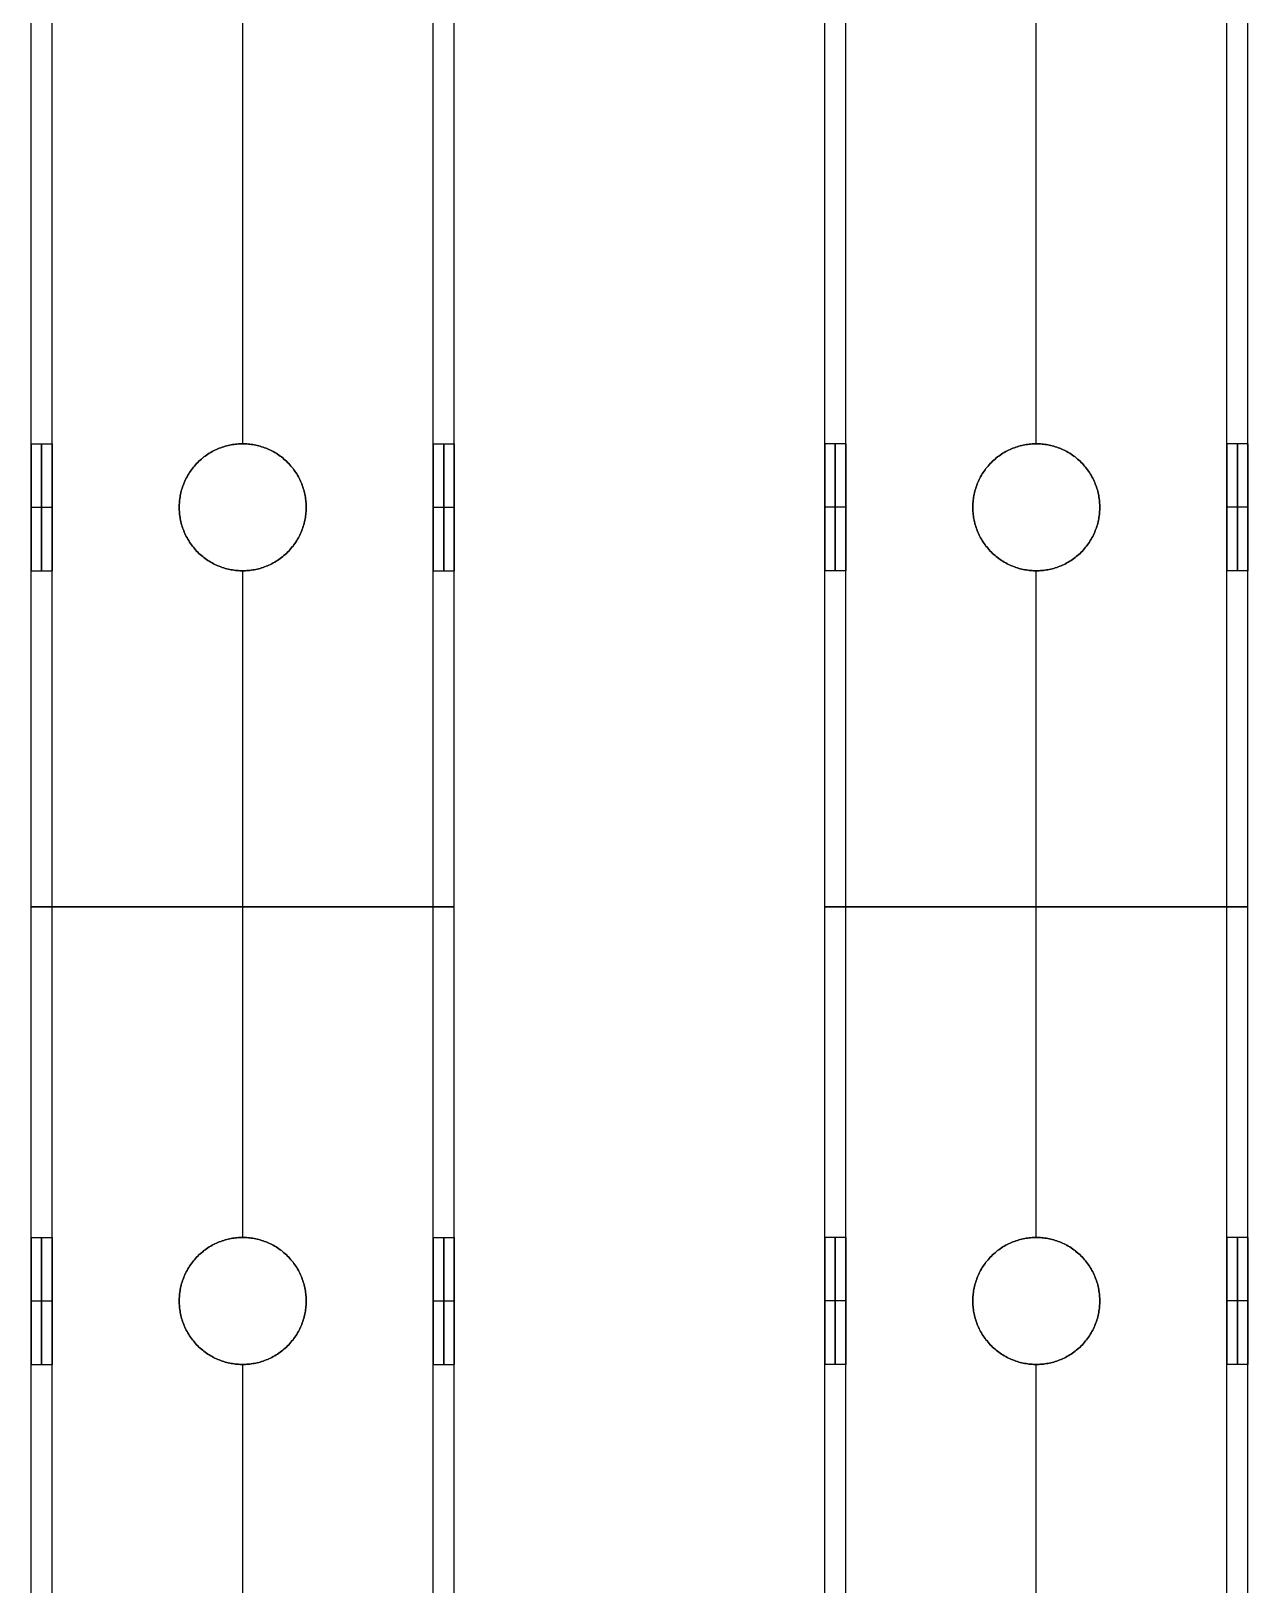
# Model space of a CAD drawing. Header units: millimetres. Extents: x -5956 to -4640, y -5088 to -3772.
# Drawn here: x -5355.6 to -5240.6, y -4794.2 to -4647.4 of the extents above; entities that cross this region are included whole.
import ezdxf

# ---------------------------------------------------------------- set-up
doc = ezdxf.new("R2010")
doc.units = ezdxf.units.MM
doc.header["$MEASUREMENT"] = 0
doc.layers.add('staal', color=5, linetype='Continuous', true_color=0x0000ff)

msp = doc.modelspace()

# ---------------------------------------------------------------- linework, layer by layer
at = {"layer": 'staal'}
for p, q in [((-5355.61, -4686.39, 1641.01), (-5353.61, -4686.39, 1641.01)), ((-5335.61, -4686.39, 1623.01), (-5335.61, -4686.39, 1621.01)), ((-5335.61, -4686.39, 1661.01), (-5335.61, -4686.39, 1659.01)), ((-5317.61, -4686.39, 1641.01), (-5315.61, -4686.39, 1641.01)), ((-5278.61, -4686.39, -404.81), (-5280.61, -4686.39, -404.81)), ((-5260.61, -4686.39, -422.81), (-5260.61, -4686.39, -424.81)), ((-5260.61, -4686.39, -384.81), (-5260.61, -4686.39, -386.81)), ((-5240.61, -4686.39, -404.81), (-5242.61, -4686.39, -404.81)), ((-5355.61, -4692.39, 1647.01), (-5353.61, -4692.39, 1647.01)), ((-5355.61, -4692.39, 1635.01), (-5353.61, -4692.39, 1635.01)), ((-5341.61, -4692.39, 1623.01), (-5341.61, -4692.39, 1621.01)), ((-5341.61, -4692.39, 1661.01), (-5341.61, -4692.39, 1659.01)), ((-5329.61, -4692.39, 1623.01), (-5329.61, -4692.39, 1621.01)), ((-5329.61, -4692.39, 1661.01), (-5329.61, -4692.39, 1659.01)), ((-5317.61, -4692.39, 1647.01), (-5315.61, -4692.39, 1647.01)), ((-5317.61, -4692.39, 1635.01), (-5315.61, -4692.39, 1635.01)), ((-5278.61, -4692.39, -398.81), (-5280.61, -4692.39, -398.81)), ((-5278.61, -4692.39, -410.81), (-5280.61, -4692.39, -410.81)), ((-5266.61, -4692.39, -422.81), (-5266.61, -4692.39, -424.81)), ((-5266.61, -4692.39, -384.81), (-5266.61, -4692.39, -386.81)), ((-5254.61, -4692.39, -422.81), (-5254.61, -4692.39, -424.81)), ((-5254.61, -4692.39, -384.81), (-5254.61, -4692.39, -386.81)), ((-5240.61, -4692.39, -398.81), (-5242.61, -4692.39, -398.81)), ((-5240.61, -4692.39, -410.81), (-5242.61, -4692.39, -410.81)), ((-5355.61, -4698.39, 1641.01), (-5353.61, -4698.39, 1641.01)), ((-5335.61, -4698.39, 1623.01), (-5335.61, -4698.39, 1621.01)), ((-5335.61, -4698.39, 1661.01), (-5335.61, -4698.39, 1659.01)), ((-5317.61, -4698.39, 1641.01), (-5315.61, -4698.39, 1641.01)), ((-5278.61, -4698.39, -404.81), (-5280.61, -4698.39, -404.81)), ((-5260.61, -4698.39, -422.81), (-5260.61, -4698.39, -424.81)), ((-5260.61, -4698.39, -384.81), (-5260.61, -4698.39, -386.81)), ((-5240.61, -4698.39, -404.81), (-5242.61, -4698.39, -404.81)), ((-5355.61, -4761.39, 1641.01), (-5353.61, -4761.39, 1641.01)), ((-5335.61, -4761.39, 1623.01), (-5335.61, -4761.39, 1621.01)), ((-5335.61, -4761.39, 1661.01), (-5335.61, -4761.39, 1659.01)), ((-5317.61, -4761.39, 1641.01), (-5315.61, -4761.39, 1641.01)), ((-5278.61, -4761.39, -404.81), (-5280.61, -4761.39, -404.81)), ((-5260.61, -4761.39, -422.81), (-5260.61, -4761.39, -424.81)), ((-5260.61, -4761.39, -384.81), (-5260.61, -4761.39, -386.81)), ((-5240.61, -4761.39, -404.81), (-5242.61, -4761.39, -404.81)), ((-5355.61, -4767.39, 1647.01), (-5353.61, -4767.39, 1647.01)), ((-5355.61, -4767.39, 1635.01), (-5353.61, -4767.39, 1635.01)), ((-5341.61, -4767.39, 1623.01), (-5341.61, -4767.39, 1621.01)), ((-5341.61, -4767.39, 1661.01), (-5341.61, -4767.39, 1659.01)), ((-5329.61, -4767.39, 1623.01), (-5329.61, -4767.39, 1621.01)), ((-5329.61, -4767.39, 1661.01), (-5329.61, -4767.39, 1659.01)), ((-5317.61, -4767.39, 1647.01), (-5315.61, -4767.39, 1647.01)), ((-5317.61, -4767.39, 1635.01), (-5315.61, -4767.39, 1635.01)), ((-5278.61, -4767.39, -398.81), (-5280.61, -4767.39, -398.81)), ((-5278.61, -4767.39, -410.81), (-5280.61, -4767.39, -410.81)), ((-5266.61, -4767.39, -422.81), (-5266.61, -4767.39, -424.81)), ((-5266.61, -4767.39, -384.81), (-5266.61, -4767.39, -386.81)), ((-5254.61, -4767.39, -422.81), (-5254.61, -4767.39, -424.81)), ((-5254.61, -4767.39, -384.81), (-5254.61, -4767.39, -386.81)), ((-5240.61, -4767.39, -398.81), (-5242.61, -4767.39, -398.81)), ((-5240.61, -4767.39, -410.81), (-5242.61, -4767.39, -410.81)), ((-5355.61, -4773.39, 1641.01), (-5353.61, -4773.39, 1641.01)), ((-5335.61, -4773.39, 1623.01), (-5335.61, -4773.39, 1621.01)), ((-5335.61, -4773.39, 1661.01), (-5335.61, -4773.39, 1659.01)), ((-5317.61, -4773.39, 1641.01), (-5315.61, -4773.39, 1641.01)), ((-5278.61, -4773.39, -404.81), (-5280.61, -4773.39, -404.81)), ((-5260.61, -4773.39, -422.81), (-5260.61, -4773.39, -424.81)), ((-5260.61, -4773.39, -384.81), (-5260.61, -4773.39, -386.81)), ((-5240.61, -4773.39, -404.81), (-5242.61, -4773.39, -404.81))]:
    msp.add_line(p, q, dxfattribs=at)
for points in [[(-5355.61, -5047.89, 1621.01), (-5355.61, -4730.14, 1621.01), (-5355.61, -4412.39, 1621.01)], [(-5355.61, -5047.89, 1661.01), (-5355.61, -4730.14, 1661.01), (-5355.61, -4412.39, 1661.01)], [(-5353.61, -5047.89, 1623.01), (-5353.61, -4730.14, 1623.01), (-5353.61, -4412.39, 1623.01)], [(-5353.61, -5047.89, 1659.01), (-5353.61, -4730.14, 1659.01), (-5353.61, -4412.39, 1659.01)], [(-5317.61, -5047.89, 1623.01), (-5317.61, -4730.14, 1623.01), (-5317.61, -4412.39, 1623.01)], [(-5317.61, -5047.89, 1659.01), (-5317.61, -4730.14, 1659.01), (-5317.61, -4412.39, 1659.01)], [(-5315.61, -5047.89, 1621.01), (-5315.61, -4730.14, 1621.01), (-5315.61, -4412.39, 1621.01)], [(-5315.61, -5047.89, 1661.01), (-5315.61, -4730.14, 1661.01), (-5315.61, -4412.39, 1661.01)], [(-5280.61, -5047.89, -424.81), (-5280.61, -4730.14, -424.81), (-5280.61, -4412.39, -424.81)], [(-5280.61, -5047.89, -384.81), (-5280.61, -4730.14, -384.81), (-5280.61, -4412.39, -384.81)], [(-5278.61, -5047.89, -422.81), (-5278.61, -4730.14, -422.81), (-5278.61, -4412.39, -422.81)], [(-5278.61, -5047.89, -386.81), (-5278.61, -4730.14, -386.81), (-5278.61, -4412.39, -386.81)], [(-5242.61, -5047.89, -422.81), (-5242.61, -4730.14, -422.81), (-5242.61, -4412.39, -422.81)], [(-5242.61, -5047.89, -386.81), (-5242.61, -4730.14, -386.81), (-5242.61, -4412.39, -386.81)], [(-5240.61, -5047.89, -424.81), (-5240.61, -4730.14, -424.81), (-5240.61, -4412.39, -424.81)], [(-5240.61, -5047.89, -384.81), (-5240.61, -4730.14, -384.81), (-5240.61, -4412.39, -384.81)], [(-5355.61, -4686.39, 1641.01), (-5355.61, -4654.89, 1641.01), (-5355.61, -4623.39, 1641.01)], [(-5353.61, -4686.39, 1641.01), (-5353.61, -4654.89, 1641.01), (-5353.61, -4623.39, 1641.01)], [(-5335.61, -4686.39, 1621.01), (-5335.61, -4654.89, 1621.01), (-5335.61, -4623.39, 1621.01)], [(-5335.61, -4686.39, 1661.01), (-5335.61, -4654.89, 1661.01), (-5335.61, -4623.39, 1661.01)], [(-5335.61, -4686.39, 1623.01), (-5335.61, -4654.89, 1623.01), (-5335.61, -4623.39, 1623.01)], [(-5335.61, -4686.39, 1659.01), (-5335.61, -4654.89, 1659.01), (-5335.61, -4623.39, 1659.01)], [(-5317.61, -4686.39, 1641.01), (-5317.61, -4654.89, 1641.01), (-5317.61, -4623.39, 1641.01)], [(-5315.61, -4686.39, 1641.01), (-5315.61, -4654.89, 1641.01), (-5315.61, -4623.39, 1641.01)], [(-5280.61, -4686.39, -404.81), (-5280.61, -4654.89, -404.81), (-5280.61, -4623.39, -404.81)], [(-5278.61, -4686.39, -404.81), (-5278.61, -4654.89, -404.81), (-5278.61, -4623.39, -404.81)], [(-5260.61, -4686.39, -424.81), (-5260.61, -4654.89, -424.81), (-5260.61, -4623.39, -424.81)], [(-5260.61, -4686.39, -384.81), (-5260.61, -4654.89, -384.81), (-5260.61, -4623.39, -384.81)], [(-5260.61, -4686.39, -422.81), (-5260.61, -4654.89, -422.81), (-5260.61, -4623.39, -422.81)], [(-5260.61, -4686.39, -386.81), (-5260.61, -4654.89, -386.81), (-5260.61, -4623.39, -386.81)], [(-5242.61, -4686.39, -404.81), (-5242.61, -4654.89, -404.81), (-5242.61, -4623.39, -404.81)], [(-5240.61, -4686.39, -404.81), (-5240.61, -4654.89, -404.81), (-5240.61, -4623.39, -404.81)], [(-5355.61, -4761.39, 1641.01), (-5355.61, -4729.89, 1641.01), (-5355.61, -4698.39, 1641.01)], [(-5353.61, -4761.39, 1641.01), (-5353.61, -4729.89, 1641.01), (-5353.61, -4698.39, 1641.01)], [(-5335.61, -4761.39, 1621.01), (-5335.61, -4729.89, 1621.01), (-5335.61, -4698.39, 1621.01)], [(-5335.61, -4761.39, 1661.01), (-5335.61, -4729.89, 1661.01), (-5335.61, -4698.39, 1661.01)], [(-5335.61, -4761.39, 1623.01), (-5335.61, -4729.89, 1623.01), (-5335.61, -4698.39, 1623.01)], [(-5335.61, -4761.39, 1659.01), (-5335.61, -4729.89, 1659.01), (-5335.61, -4698.39, 1659.01)], [(-5317.61, -4761.39, 1641.01), (-5317.61, -4729.89, 1641.01), (-5317.61, -4698.39, 1641.01)], [(-5315.61, -4761.39, 1641.01), (-5315.61, -4729.89, 1641.01), (-5315.61, -4698.39, 1641.01)], [(-5280.61, -4761.39, -404.81), (-5280.61, -4729.89, -404.81), (-5280.61, -4698.39, -404.81)], [(-5278.61, -4761.39, -404.81), (-5278.61, -4729.89, -404.81), (-5278.61, -4698.39, -404.81)], [(-5260.61, -4761.39, -424.81), (-5260.61, -4729.89, -424.81), (-5260.61, -4698.39, -424.81)], [(-5260.61, -4761.39, -384.81), (-5260.61, -4729.89, -384.81), (-5260.61, -4698.39, -384.81)], [(-5260.61, -4761.39, -422.81), (-5260.61, -4729.89, -422.81), (-5260.61, -4698.39, -422.81)], [(-5260.61, -4761.39, -386.81), (-5260.61, -4729.89, -386.81), (-5260.61, -4698.39, -386.81)], [(-5242.61, -4761.39, -404.81), (-5242.61, -4729.89, -404.81), (-5242.61, -4698.39, -404.81)], [(-5240.61, -4761.39, -404.81), (-5240.61, -4729.89, -404.81), (-5240.61, -4698.39, -404.81)], [(-5355.61, -4730.14, 1621.01), (-5335.61, -4730.14, 1621.01), (-5315.61, -4730.14, 1621.01)], [(-5315.61, -4730.14, 1661.01), (-5335.61, -4730.14, 1661.01), (-5355.61, -4730.14, 1661.01)], [(-5355.61, -4730.14, 1661.01), (-5355.61, -4730.14, 1641.01), (-5355.61, -4730.14, 1621.01)], [(-5317.61, -4730.14, 1623.01), (-5335.61, -4730.14, 1623.01), (-5353.61, -4730.14, 1623.01)], [(-5353.61, -4730.14, 1623.01), (-5353.61, -4730.14, 1641.01), (-5353.61, -4730.14, 1659.01)], [(-5353.61, -4730.14, 1659.01), (-5335.61, -4730.14, 1659.01), (-5317.61, -4730.14, 1659.01)], [(-5317.61, -4730.14, 1659.01), (-5317.61, -4730.14, 1641.01), (-5317.61, -4730.14, 1623.01)], [(-5315.61, -4730.14, 1621.01), (-5315.61, -4730.14, 1641.01), (-5315.61, -4730.14, 1661.01)], [(-5240.61, -4730.14, -424.81), (-5260.61, -4730.14, -424.81), (-5280.61, -4730.14, -424.81)], [(-5280.61, -4730.14, -424.81), (-5280.61, -4730.14, -404.81), (-5280.61, -4730.14, -384.81)], [(-5280.61, -4730.14, -384.81), (-5260.61, -4730.14, -384.81), (-5240.61, -4730.14, -384.81)], [(-5278.61, -4730.14, -386.81), (-5278.61, -4730.14, -404.81), (-5278.61, -4730.14, -422.81)], [(-5278.61, -4730.14, -422.81), (-5260.61, -4730.14, -422.81), (-5242.61, -4730.14, -422.81)], [(-5242.61, -4730.14, -386.81), (-5260.61, -4730.14, -386.81), (-5278.61, -4730.14, -386.81)], [(-5242.61, -4730.14, -422.81), (-5242.61, -4730.14, -404.81), (-5242.61, -4730.14, -386.81)], [(-5240.61, -4730.14, -384.81), (-5240.61, -4730.14, -404.81), (-5240.61, -4730.14, -424.81)], [(-5355.61, -4836.39, 1641.01), (-5355.61, -4804.89, 1641.01), (-5355.61, -4773.39, 1641.01)], [(-5353.61, -4836.39, 1641.01), (-5353.61, -4804.89, 1641.01), (-5353.61, -4773.39, 1641.01)], [(-5335.61, -4836.39, 1621.01), (-5335.61, -4804.89, 1621.01), (-5335.61, -4773.39, 1621.01)], [(-5335.61, -4836.39, 1661.01), (-5335.61, -4804.89, 1661.01), (-5335.61, -4773.39, 1661.01)], [(-5335.61, -4836.39, 1623.01), (-5335.61, -4804.89, 1623.01), (-5335.61, -4773.39, 1623.01)], [(-5335.61, -4836.39, 1659.01), (-5335.61, -4804.89, 1659.01), (-5335.61, -4773.39, 1659.01)], [(-5317.61, -4836.39, 1641.01), (-5317.61, -4804.89, 1641.01), (-5317.61, -4773.39, 1641.01)], [(-5315.61, -4836.39, 1641.01), (-5315.61, -4804.89, 1641.01), (-5315.61, -4773.39, 1641.01)], [(-5280.61, -4836.39, -404.81), (-5280.61, -4804.89, -404.81), (-5280.61, -4773.39, -404.81)], [(-5278.61, -4836.39, -404.81), (-5278.61, -4804.89, -404.81), (-5278.61, -4773.39, -404.81)], [(-5260.61, -4836.39, -424.81), (-5260.61, -4804.89, -424.81), (-5260.61, -4773.39, -424.81)], [(-5260.61, -4836.39, -384.81), (-5260.61, -4804.89, -384.81), (-5260.61, -4773.39, -384.81)], [(-5260.61, -4836.39, -422.81), (-5260.61, -4804.89, -422.81), (-5260.61, -4773.39, -422.81)], [(-5260.61, -4836.39, -386.81), (-5260.61, -4804.89, -386.81), (-5260.61, -4773.39, -386.81)], [(-5242.61, -4836.39, -404.81), (-5242.61, -4804.89, -404.81), (-5242.61, -4773.39, -404.81)], [(-5240.61, -4836.39, -404.81), (-5240.61, -4804.89, -404.81), (-5240.61, -4773.39, -404.81)]]:
    msp.add_open_spline(points, degree=2, dxfattribs=at)
for points, weights, knots in [([(-5355.61, -4692.39, 1647.01), (-5355.61, -4686.39, 1647.01), (-5355.61, -4686.39, 1641.01), (-5355.61, -4686.39, 1635.01), (-5355.61, -4692.39, 1635.01), (-5355.61, -4698.39, 1635.01), (-5355.61, -4698.39, 1641.01), (-5355.61, -4698.39, 1647.01), (-5355.61, -4692.39, 1647.01)], [1, 0.707106781187, 1, 0.707106781187, 1, 0.707106781187, 1, 0.707106781187, 1], [0, 0, 0, 7.853982, 7.853982, 15.707963, 15.707963, 23.561945, 23.561945, 31.415927, 31.415927, 31.415927]), ([(-5354.61, -4692.39, 1647.01), (-5354.61, -4686.39, 1647.01), (-5354.61, -4686.39, 1641.01), (-5354.61, -4686.39, 1635.01), (-5354.61, -4692.39, 1635.01), (-5354.61, -4698.39, 1635.01), (-5354.61, -4698.39, 1641.01), (-5354.61, -4698.39, 1647.01), (-5354.61, -4692.39, 1647.01)], [1, 0.707106781187, 1, 0.707106781187, 1, 0.707106781187, 1, 0.707106781187, 1], [0, 0, 0, 7.853982, 7.853982, 15.707963, 15.707963, 23.561945, 23.561945, 31.415927, 31.415927, 31.415927]), ([(-5353.61, -4692.39, 1647.01), (-5353.61, -4698.39, 1647.01), (-5353.61, -4698.39, 1641.01), (-5353.61, -4698.39, 1635.01), (-5353.61, -4692.39, 1635.01), (-5353.61, -4686.39, 1635.01), (-5353.61, -4686.39, 1641.01), (-5353.61, -4686.39, 1647.01), (-5353.61, -4692.39, 1647.01)], [1, 0.707106781187, 1, 0.707106781187, 1, 0.707106781187, 1, 0.707106851018, 0.999999860338], [-31.415927, -31.415927, -31.415927, -23.561944, -23.561944, -15.707962, -15.707962, -7.85398, -7.85398, 0, 0, 0]), ([(-5329.61, -4692.39, 1621.01), (-5329.61, -4698.39, 1621.01), (-5335.61, -4698.39, 1621.01), (-5341.61, -4698.39, 1621.01), (-5341.61, -4692.39, 1621.01), (-5341.61, -4686.39, 1621.01), (-5335.61, -4686.39, 1621.01), (-5329.61, -4686.39, 1621.01), (-5329.61, -4692.39, 1621.01)], [1, 0.707106781187, 1, 0.707106781187, 1, 0.707106781187, 1, 0.707106781187, 1], [-31.415927, -31.415927, -31.415927, -23.561945, -23.561945, -15.707963, -15.707963, -7.853982, -7.853982, 0, 0, 0]), ([(-5329.61, -4692.39, 1661.01), (-5329.61, -4686.39, 1661.01), (-5335.61, -4686.39, 1661.01), (-5341.61, -4686.39, 1661.01), (-5341.61, -4692.39, 1661.01), (-5341.61, -4698.39, 1661.01), (-5335.61, -4698.39, 1661.01), (-5329.61, -4698.39, 1661.01), (-5329.61, -4692.39, 1661.01)], [1, 0.707106781187, 1, 0.707106781187, 1, 0.707106781187, 1, 0.707106781187, 1], [0, 0, 0, 7.853982, 7.853982, 15.707963, 15.707963, 23.561945, 23.561945, 31.415927, 31.415927, 31.415927]), ([(-5329.61, -4692.39, 1623.01), (-5329.61, -4686.39, 1623.01), (-5335.61, -4686.39, 1623.01), (-5341.61, -4686.39, 1623.01), (-5341.61, -4692.39, 1623.01), (-5341.61, -4698.39, 1623.01), (-5335.61, -4698.39, 1623.01), (-5329.61, -4698.39, 1623.01), (-5329.61, -4692.39, 1623.01)], [1, 0.707106781187, 1, 0.707106781187, 1, 0.707106781187, 1, 0.707106781187, 1], [0, 0, 0, 7.853982, 7.853982, 15.707963, 15.707963, 23.561945, 23.561945, 31.415927, 31.415927, 31.415927]), ([(-5329.61, -4692.39, 1659.01), (-5329.61, -4698.39, 1659.01), (-5335.61, -4698.39, 1659.01), (-5341.61, -4698.39, 1659.01), (-5341.61, -4692.39, 1659.01), (-5341.61, -4686.39, 1659.01), (-5335.61, -4686.39, 1659.01), (-5329.61, -4686.39, 1659.01), (-5329.61, -4692.39, 1659.01)], [1, 0.707106781187, 1, 0.707106781187, 1, 0.707106781187, 1, 0.707106781187, 1], [-31.415927, -31.415927, -31.415927, -23.561945, -23.561945, -15.707963, -15.707963, -7.853982, -7.853982, 0, 0, 0]), ([(-5329.61, -4692.39, 1622.01), (-5329.61, -4686.39, 1622.01), (-5335.61, -4686.39, 1622.01), (-5341.61, -4686.39, 1622.01), (-5341.61, -4692.39, 1622.01), (-5341.61, -4698.39, 1622.01), (-5335.61, -4698.39, 1622.01), (-5329.61, -4698.39, 1622.01), (-5329.61, -4692.39, 1622.01)], [1, 0.707106781187, 1, 0.707106781187, 1, 0.707106781187, 1, 0.707106781187, 1], [0, 0, 0, 7.853982, 7.853982, 15.707963, 15.707963, 23.561945, 23.561945, 31.415927, 31.415927, 31.415927]), ([(-5329.61, -4692.39, 1660.01), (-5329.61, -4686.39, 1660.01), (-5335.61, -4686.39, 1660.01), (-5341.61, -4686.39, 1660.01), (-5341.61, -4692.39, 1660.01), (-5341.61, -4698.39, 1660.01), (-5335.61, -4698.39, 1660.01), (-5329.61, -4698.39, 1660.01), (-5329.61, -4692.39, 1660.01)], [1, 0.707106781187, 1, 0.707106781187, 1, 0.707106781187, 1, 0.707106781187, 1], [0, 0, 0, 7.853982, 7.853982, 15.707963, 15.707963, 23.561945, 23.561945, 31.415927, 31.415927, 31.415927]), ([(-5317.61, -4692.39, 1647.01), (-5317.61, -4686.39, 1647.01), (-5317.61, -4686.39, 1641.01), (-5317.61, -4686.39, 1635.01), (-5317.61, -4692.39, 1635.01), (-5317.61, -4698.39, 1635.01), (-5317.61, -4698.39, 1641.01), (-5317.61, -4698.39, 1647.01), (-5317.61, -4692.39, 1647.01)], [1, 0.707106781187, 1, 0.707106781187, 1, 0.707106781187, 1, 0.707106781187, 1], [0, 0, 0, 7.853982, 7.853982, 15.707963, 15.707963, 23.561945, 23.561945, 31.415927, 31.415927, 31.415927]), ([(-5316.61, -4692.39, 1647.01), (-5316.61, -4686.39, 1647.01), (-5316.61, -4686.39, 1641.01), (-5316.61, -4686.39, 1635.01), (-5316.61, -4692.39, 1635.01), (-5316.61, -4698.39, 1635.01), (-5316.61, -4698.39, 1641.01), (-5316.61, -4698.39, 1647.01), (-5316.61, -4692.39, 1647.01)], [1, 0.707106781187, 1, 0.707106781187, 1, 0.707106781187, 1, 0.707106781187, 1], [0, 0, 0, 7.853982, 7.853982, 15.707963, 15.707963, 23.561945, 23.561945, 31.415927, 31.415927, 31.415927]), ([(-5315.61, -4692.39, 1647.01), (-5315.61, -4698.39, 1647.01), (-5315.61, -4698.39, 1641.01), (-5315.61, -4698.39, 1635.01), (-5315.61, -4692.39, 1635.01), (-5315.61, -4686.39, 1635.01), (-5315.61, -4686.39, 1641.01), (-5315.61, -4686.39, 1647.01), (-5315.61, -4692.39, 1647.01)], [1, 0.707106781187, 1, 0.707106781187, 1, 0.707106781187, 1, 0.707106781187, 1], [-31.415927, -31.415927, -31.415927, -23.561945, -23.561945, -15.707963, -15.707963, -7.853982, -7.853982, 0, 0, 0]), ([(-5280.61, -4692.39, -398.81), (-5280.61, -4698.39, -398.81), (-5280.61, -4698.39, -404.81), (-5280.61, -4698.39, -410.81), (-5280.61, -4692.39, -410.81), (-5280.61, -4686.39, -410.81), (-5280.61, -4686.39, -404.81), (-5280.61, -4686.39, -398.81), (-5280.61, -4692.39, -398.81)], [1, 0.707106781187, 1, 0.707106781187, 1, 0.707106781187, 1, 0.707106781187, 1], [-31.415927, -31.415927, -31.415927, -23.561945, -23.561945, -15.707963, -15.707963, -7.853982, -7.853982, 0, 0, 0]), ([(-5279.61, -4692.39, -398.81), (-5279.61, -4686.39, -398.81), (-5279.61, -4686.39, -404.81), (-5279.61, -4686.39, -410.81), (-5279.61, -4692.39, -410.81), (-5279.61, -4698.39, -410.81), (-5279.61, -4698.39, -404.81), (-5279.61, -4698.39, -398.81), (-5279.61, -4692.39, -398.81)], [1, 0.707106781187, 1, 0.707106781187, 1, 0.707106781187, 1, 0.707106781187, 1], [0, 0, 0, 7.853982, 7.853982, 15.707963, 15.707963, 23.561945, 23.561945, 31.415927, 31.415927, 31.415927]), ([(-5278.61, -4692.39, -398.81), (-5278.61, -4686.39, -398.81), (-5278.61, -4686.39, -404.81), (-5278.61, -4686.39, -410.81), (-5278.61, -4692.39, -410.81), (-5278.61, -4698.39, -410.81), (-5278.61, -4698.39, -404.81), (-5278.61, -4698.39, -398.81), (-5278.61, -4692.39, -398.81)], [1, 0.707106781187, 1, 0.707106781187, 1, 0.707106781187, 1, 0.707106781187, 1], [0, 0, 0, 7.853982, 7.853982, 15.707963, 15.707963, 23.561945, 23.561945, 31.415927, 31.415927, 31.415927]), ([(-5266.61, -4692.39, -424.81), (-5266.61, -4698.39, -424.81), (-5260.61, -4698.39, -424.81), (-5254.61, -4698.39, -424.81), (-5254.61, -4692.39, -424.81), (-5254.61, -4686.39, -424.81), (-5260.61, -4686.39, -424.81), (-5266.61, -4686.39, -424.81), (-5266.61, -4692.39, -424.81)], [1, 0.707106781187, 1, 0.707106781187, 1, 0.707106781187, 1, 0.707106781187, 1], [-31.415927, -31.415927, -31.415927, -23.561945, -23.561945, -15.707963, -15.707963, -7.853982, -7.853982, 0, 0, 0]), ([(-5266.61, -4692.39, -384.81), (-5266.61, -4686.39, -384.81), (-5260.61, -4686.39, -384.81), (-5254.61, -4686.39, -384.81), (-5254.61, -4692.39, -384.81), (-5254.61, -4698.39, -384.81), (-5260.61, -4698.39, -384.81), (-5266.61, -4698.39, -384.81), (-5266.61, -4692.39, -384.81)], [1, 0.707106781187, 1, 0.707106781187, 1, 0.707106781187, 1, 0.707106781187, 1], [0, 0, 0, 7.853982, 7.853982, 15.707963, 15.707963, 23.561945, 23.561945, 31.415927, 31.415927, 31.415927]), ([(-5266.61, -4692.39, -422.81), (-5266.61, -4686.39, -422.81), (-5260.61, -4686.39, -422.81), (-5254.61, -4686.39, -422.81), (-5254.61, -4692.39, -422.81), (-5254.61, -4698.39, -422.81), (-5260.61, -4698.39, -422.81), (-5266.61, -4698.39, -422.81), (-5266.61, -4692.39, -422.81)], [1, 0.707106781187, 1, 0.707106781187, 1, 0.707106781187, 1, 0.707106781187, 1], [0, 0, 0, 7.853982, 7.853982, 15.707963, 15.707963, 23.561945, 23.561945, 31.415927, 31.415927, 31.415927]), ([(-5266.61, -4692.39, -386.81), (-5266.61, -4698.39, -386.81), (-5260.61, -4698.39, -386.81), (-5254.61, -4698.39, -386.81), (-5254.61, -4692.39, -386.81), (-5254.61, -4686.39, -386.81), (-5260.61, -4686.39, -386.81), (-5266.61, -4686.39, -386.81), (-5266.61, -4692.39, -386.81)], [1, 0.707106781187, 1, 0.707106781187, 1, 0.707106781187, 1, 0.707106781187, 1], [-31.415927, -31.415927, -31.415927, -23.561945, -23.561945, -15.707963, -15.707963, -7.853982, -7.853982, 0, 0, 0]), ([(-5266.61, -4692.39, -423.81), (-5266.61, -4686.39, -423.81), (-5260.61, -4686.39, -423.81), (-5254.61, -4686.39, -423.81), (-5254.61, -4692.39, -423.81), (-5254.61, -4698.39, -423.81), (-5260.61, -4698.39, -423.81), (-5266.61, -4698.39, -423.81), (-5266.61, -4692.39, -423.81)], [1, 0.707106781187, 1, 0.707106781187, 1, 0.707106781187, 1, 0.707106781187, 1], [0, 0, 0, 7.853982, 7.853982, 15.707963, 15.707963, 23.561945, 23.561945, 31.415927, 31.415927, 31.415927]), ([(-5266.61, -4692.39, -385.81), (-5266.61, -4686.39, -385.81), (-5260.61, -4686.39, -385.81), (-5254.61, -4686.39, -385.81), (-5254.61, -4692.39, -385.81), (-5254.61, -4698.39, -385.81), (-5260.61, -4698.39, -385.81), (-5266.61, -4698.39, -385.81), (-5266.61, -4692.39, -385.81)], [1, 0.707106781187, 1, 0.707106781187, 1, 0.707106781187, 1, 0.707106781187, 1], [0, 0, 0, 7.853982, 7.853982, 15.707963, 15.707963, 23.561945, 23.561945, 31.415927, 31.415927, 31.415927]), ([(-5242.61, -4692.39, -398.81), (-5242.61, -4698.39, -398.81), (-5242.61, -4698.39, -404.81), (-5242.61, -4698.39, -410.81), (-5242.61, -4692.39, -410.81), (-5242.61, -4686.39, -410.81), (-5242.61, -4686.39, -404.81), (-5242.61, -4686.39, -398.81), (-5242.61, -4692.39, -398.81)], [1, 0.707106781187, 1, 0.707106781187, 1, 0.707106781187, 1, 0.707106851018, 0.999999860338], [-31.415927, -31.415927, -31.415927, -23.561944, -23.561944, -15.707962, -15.707962, -7.85398, -7.85398, 0, 0, 0]), ([(-5241.61, -4692.39, -398.81), (-5241.61, -4686.39, -398.81), (-5241.61, -4686.39, -404.81), (-5241.61, -4686.39, -410.81), (-5241.61, -4692.39, -410.81), (-5241.61, -4698.39, -410.81), (-5241.61, -4698.39, -404.81), (-5241.61, -4698.39, -398.81), (-5241.61, -4692.39, -398.81)], [1, 0.707106781187, 1, 0.707106781187, 1, 0.707106781187, 1, 0.707106781187, 1], [0, 0, 0, 7.853982, 7.853982, 15.707963, 15.707963, 23.561945, 23.561945, 31.415927, 31.415927, 31.415927]), ([(-5240.61, -4692.39, -398.81), (-5240.61, -4686.39, -398.81), (-5240.61, -4686.39, -404.81), (-5240.61, -4686.39, -410.81), (-5240.61, -4692.39, -410.81), (-5240.61, -4698.39, -410.81), (-5240.61, -4698.39, -404.81), (-5240.61, -4698.39, -398.81), (-5240.61, -4692.39, -398.81)], [1, 0.707106781187, 1, 0.707106781187, 1, 0.707106781187, 1, 0.707106781187, 1], [0, 0, 0, 7.853982, 7.853982, 15.707963, 15.707963, 23.561945, 23.561945, 31.415927, 31.415927, 31.415927]), ([(-5355.61, -4767.39, 1647.01), (-5355.61, -4761.39, 1647.01), (-5355.61, -4761.39, 1641.01), (-5355.61, -4761.39, 1635.01), (-5355.61, -4767.39, 1635.01), (-5355.61, -4773.39, 1635.01), (-5355.61, -4773.39, 1641.01), (-5355.61, -4773.39, 1647.01), (-5355.61, -4767.39, 1647.01)], [1, 0.707106781187, 1, 0.707106781187, 1, 0.707106781187, 1, 0.707106781187, 1], [0, 0, 0, 7.853982, 7.853982, 15.707963, 15.707963, 23.561945, 23.561945, 31.415927, 31.415927, 31.415927]), ([(-5354.61, -4767.39, 1647.01), (-5354.61, -4761.39, 1647.01), (-5354.61, -4761.39, 1641.01), (-5354.61, -4761.39, 1635.01), (-5354.61, -4767.39, 1635.01), (-5354.61, -4773.39, 1635.01), (-5354.61, -4773.39, 1641.01), (-5354.61, -4773.39, 1647.01), (-5354.61, -4767.39, 1647.01)], [1, 0.707106781187, 1, 0.707106781187, 1, 0.707106781187, 1, 0.707106781187, 1], [0, 0, 0, 7.853982, 7.853982, 15.707963, 15.707963, 23.561945, 23.561945, 31.415927, 31.415927, 31.415927]), ([(-5353.61, -4767.39, 1647.01), (-5353.61, -4773.39, 1647.01), (-5353.61, -4773.39, 1641.01), (-5353.61, -4773.39, 1635.01), (-5353.61, -4767.39, 1635.01), (-5353.61, -4761.39, 1635.01), (-5353.61, -4761.39, 1641.01), (-5353.61, -4761.39, 1647.01), (-5353.61, -4767.39, 1647.01)], [1, 0.707106781187, 1, 0.707106781187, 1, 0.707106781187, 1, 0.707106851018, 0.999999860338], [-31.415927, -31.415927, -31.415927, -23.561944, -23.561944, -15.707962, -15.707962, -7.85398, -7.85398, 0, 0, 0]), ([(-5329.61, -4767.39, 1621.01), (-5329.61, -4773.39, 1621.01), (-5335.61, -4773.39, 1621.01), (-5341.61, -4773.39, 1621.01), (-5341.61, -4767.39, 1621.01), (-5341.61, -4761.39, 1621.01), (-5335.61, -4761.39, 1621.01), (-5329.61, -4761.39, 1621.01), (-5329.61, -4767.39, 1621.01)], [1, 0.707106781187, 1, 0.707106781187, 1, 0.707106781187, 1, 0.707106781187, 1], [-31.415927, -31.415927, -31.415927, -23.561945, -23.561945, -15.707963, -15.707963, -7.853982, -7.853982, 0, 0, 0]), ([(-5329.61, -4767.39, 1661.01), (-5329.61, -4761.39, 1661.01), (-5335.61, -4761.39, 1661.01), (-5341.61, -4761.39, 1661.01), (-5341.61, -4767.39, 1661.01), (-5341.61, -4773.39, 1661.01), (-5335.61, -4773.39, 1661.01), (-5329.61, -4773.39, 1661.01), (-5329.61, -4767.39, 1661.01)], [1, 0.707106781187, 1, 0.707106781187, 1, 0.707106781187, 1, 0.707106781187, 1], [0, 0, 0, 7.853982, 7.853982, 15.707963, 15.707963, 23.561945, 23.561945, 31.415927, 31.415927, 31.415927]), ([(-5329.61, -4767.39, 1623.01), (-5329.61, -4761.39, 1623.01), (-5335.61, -4761.39, 1623.01), (-5341.61, -4761.39, 1623.01), (-5341.61, -4767.39, 1623.01), (-5341.61, -4773.39, 1623.01), (-5335.61, -4773.39, 1623.01), (-5329.61, -4773.39, 1623.01), (-5329.61, -4767.39, 1623.01)], [1, 0.707106781187, 1, 0.707106781187, 1, 0.707106781187, 1, 0.707106781187, 1], [0, 0, 0, 7.853982, 7.853982, 15.707963, 15.707963, 23.561945, 23.561945, 31.415927, 31.415927, 31.415927]), ([(-5329.61, -4767.39, 1659.01), (-5329.61, -4773.39, 1659.01), (-5335.61, -4773.39, 1659.01), (-5341.61, -4773.39, 1659.01), (-5341.61, -4767.39, 1659.01), (-5341.61, -4761.39, 1659.01), (-5335.61, -4761.39, 1659.01), (-5329.61, -4761.39, 1659.01), (-5329.61, -4767.39, 1659.01)], [1, 0.707106781187, 1, 0.707106781187, 1, 0.707106781187, 1, 0.707106781187, 1], [-31.415927, -31.415927, -31.415927, -23.561945, -23.561945, -15.707963, -15.707963, -7.853982, -7.853982, 0, 0, 0]), ([(-5329.61, -4767.39, 1622.01), (-5329.61, -4761.39, 1622.01), (-5335.61, -4761.39, 1622.01), (-5341.61, -4761.39, 1622.01), (-5341.61, -4767.39, 1622.01), (-5341.61, -4773.39, 1622.01), (-5335.61, -4773.39, 1622.01), (-5329.61, -4773.39, 1622.01), (-5329.61, -4767.39, 1622.01)], [1, 0.707106781187, 1, 0.707106781187, 1, 0.707106781187, 1, 0.707106781187, 1], [0, 0, 0, 7.853982, 7.853982, 15.707963, 15.707963, 23.561945, 23.561945, 31.415927, 31.415927, 31.415927]), ([(-5329.61, -4767.39, 1660.01), (-5329.61, -4761.39, 1660.01), (-5335.61, -4761.39, 1660.01), (-5341.61, -4761.39, 1660.01), (-5341.61, -4767.39, 1660.01), (-5341.61, -4773.39, 1660.01), (-5335.61, -4773.39, 1660.01), (-5329.61, -4773.39, 1660.01), (-5329.61, -4767.39, 1660.01)], [1, 0.707106781187, 1, 0.707106781187, 1, 0.707106781187, 1, 0.707106781187, 1], [0, 0, 0, 7.853982, 7.853982, 15.707963, 15.707963, 23.561945, 23.561945, 31.415927, 31.415927, 31.415927]), ([(-5317.61, -4767.39, 1647.01), (-5317.61, -4761.39, 1647.01), (-5317.61, -4761.39, 1641.01), (-5317.61, -4761.39, 1635.01), (-5317.61, -4767.39, 1635.01), (-5317.61, -4773.39, 1635.01), (-5317.61, -4773.39, 1641.01), (-5317.61, -4773.39, 1647.01), (-5317.61, -4767.39, 1647.01)], [1, 0.707106781187, 1, 0.707106781187, 1, 0.707106781187, 1, 0.707106781187, 1], [0, 0, 0, 7.853982, 7.853982, 15.707963, 15.707963, 23.561945, 23.561945, 31.415927, 31.415927, 31.415927]), ([(-5316.61, -4767.39, 1647.01), (-5316.61, -4761.39, 1647.01), (-5316.61, -4761.39, 1641.01), (-5316.61, -4761.39, 1635.01), (-5316.61, -4767.39, 1635.01), (-5316.61, -4773.39, 1635.01), (-5316.61, -4773.39, 1641.01), (-5316.61, -4773.39, 1647.01), (-5316.61, -4767.39, 1647.01)], [1, 0.707106781187, 1, 0.707106781187, 1, 0.707106781187, 1, 0.707106781187, 1], [0, 0, 0, 7.853982, 7.853982, 15.707963, 15.707963, 23.561945, 23.561945, 31.415927, 31.415927, 31.415927]), ([(-5315.61, -4767.39, 1647.01), (-5315.61, -4773.39, 1647.01), (-5315.61, -4773.39, 1641.01), (-5315.61, -4773.39, 1635.01), (-5315.61, -4767.39, 1635.01), (-5315.61, -4761.39, 1635.01), (-5315.61, -4761.39, 1641.01), (-5315.61, -4761.39, 1647.01), (-5315.61, -4767.39, 1647.01)], [1, 0.707106781187, 1, 0.707106781187, 1, 0.707106781187, 1, 0.707106781187, 1], [-31.415927, -31.415927, -31.415927, -23.561945, -23.561945, -15.707963, -15.707963, -7.853982, -7.853982, 0, 0, 0]), ([(-5280.61, -4767.39, -398.81), (-5280.61, -4773.39, -398.81), (-5280.61, -4773.39, -404.81), (-5280.61, -4773.39, -410.81), (-5280.61, -4767.39, -410.81), (-5280.61, -4761.39, -410.81), (-5280.61, -4761.39, -404.81), (-5280.61, -4761.39, -398.81), (-5280.61, -4767.39, -398.81)], [1, 0.707106781187, 1, 0.707106781187, 1, 0.707106781187, 1, 0.707106781187, 1], [-31.415927, -31.415927, -31.415927, -23.561945, -23.561945, -15.707963, -15.707963, -7.853982, -7.853982, 0, 0, 0]), ([(-5279.61, -4767.39, -398.81), (-5279.61, -4761.39, -398.81), (-5279.61, -4761.39, -404.81), (-5279.61, -4761.39, -410.81), (-5279.61, -4767.39, -410.81), (-5279.61, -4773.39, -410.81), (-5279.61, -4773.39, -404.81), (-5279.61, -4773.39, -398.81), (-5279.61, -4767.39, -398.81)], [1, 0.707106781187, 1, 0.707106781187, 1, 0.707106781187, 1, 0.707106781187, 1], [0, 0, 0, 7.853982, 7.853982, 15.707963, 15.707963, 23.561945, 23.561945, 31.415927, 31.415927, 31.415927]), ([(-5278.61, -4767.39, -398.81), (-5278.61, -4761.39, -398.81), (-5278.61, -4761.39, -404.81), (-5278.61, -4761.39, -410.81), (-5278.61, -4767.39, -410.81), (-5278.61, -4773.39, -410.81), (-5278.61, -4773.39, -404.81), (-5278.61, -4773.39, -398.81), (-5278.61, -4767.39, -398.81)], [1, 0.707106781187, 1, 0.707106781187, 1, 0.707106781187, 1, 0.707106781187, 1], [0, 0, 0, 7.853982, 7.853982, 15.707963, 15.707963, 23.561945, 23.561945, 31.415927, 31.415927, 31.415927]), ([(-5266.61, -4767.39, -424.81), (-5266.61, -4773.39, -424.81), (-5260.61, -4773.39, -424.81), (-5254.61, -4773.39, -424.81), (-5254.61, -4767.39, -424.81), (-5254.61, -4761.39, -424.81), (-5260.61, -4761.39, -424.81), (-5266.61, -4761.39, -424.81), (-5266.61, -4767.39, -424.81)], [1, 0.707106781187, 1, 0.707106781187, 1, 0.707106781187, 1, 0.707106781187, 1], [-31.415927, -31.415927, -31.415927, -23.561945, -23.561945, -15.707963, -15.707963, -7.853982, -7.853982, 0, 0, 0]), ([(-5266.61, -4767.39, -384.81), (-5266.61, -4761.39, -384.81), (-5260.61, -4761.39, -384.81), (-5254.61, -4761.39, -384.81), (-5254.61, -4767.39, -384.81), (-5254.61, -4773.39, -384.81), (-5260.61, -4773.39, -384.81), (-5266.61, -4773.39, -384.81), (-5266.61, -4767.39, -384.81)], [1, 0.707106781187, 1, 0.707106781187, 1, 0.707106781187, 1, 0.707106781187, 1], [0, 0, 0, 7.853982, 7.853982, 15.707963, 15.707963, 23.561945, 23.561945, 31.415927, 31.415927, 31.415927]), ([(-5266.61, -4767.39, -422.81), (-5266.61, -4761.39, -422.81), (-5260.61, -4761.39, -422.81), (-5254.61, -4761.39, -422.81), (-5254.61, -4767.39, -422.81), (-5254.61, -4773.39, -422.81), (-5260.61, -4773.39, -422.81), (-5266.61, -4773.39, -422.81), (-5266.61, -4767.39, -422.81)], [1, 0.707106781187, 1, 0.707106781187, 1, 0.707106781187, 1, 0.707106781187, 1], [0, 0, 0, 7.853982, 7.853982, 15.707963, 15.707963, 23.561945, 23.561945, 31.415927, 31.415927, 31.415927]), ([(-5266.61, -4767.39, -386.81), (-5266.61, -4773.39, -386.81), (-5260.61, -4773.39, -386.81), (-5254.61, -4773.39, -386.81), (-5254.61, -4767.39, -386.81), (-5254.61, -4761.39, -386.81), (-5260.61, -4761.39, -386.81), (-5266.61, -4761.39, -386.81), (-5266.61, -4767.39, -386.81)], [1, 0.707106781187, 1, 0.707106781187, 1, 0.707106781187, 1, 0.707106781187, 1], [-31.415927, -31.415927, -31.415927, -23.561945, -23.561945, -15.707963, -15.707963, -7.853982, -7.853982, 0, 0, 0]), ([(-5266.61, -4767.39, -423.81), (-5266.61, -4761.39, -423.81), (-5260.61, -4761.39, -423.81), (-5254.61, -4761.39, -423.81), (-5254.61, -4767.39, -423.81), (-5254.61, -4773.39, -423.81), (-5260.61, -4773.39, -423.81), (-5266.61, -4773.39, -423.81), (-5266.61, -4767.39, -423.81)], [1, 0.707106781187, 1, 0.707106781187, 1, 0.707106781187, 1, 0.707106781187, 1], [0, 0, 0, 7.853982, 7.853982, 15.707963, 15.707963, 23.561945, 23.561945, 31.415927, 31.415927, 31.415927]), ([(-5266.61, -4767.39, -385.81), (-5266.61, -4761.39, -385.81), (-5260.61, -4761.39, -385.81), (-5254.61, -4761.39, -385.81), (-5254.61, -4767.39, -385.81), (-5254.61, -4773.39, -385.81), (-5260.61, -4773.39, -385.81), (-5266.61, -4773.39, -385.81), (-5266.61, -4767.39, -385.81)], [1, 0.707106781187, 1, 0.707106781187, 1, 0.707106781187, 1, 0.707106781187, 1], [0, 0, 0, 7.853982, 7.853982, 15.707963, 15.707963, 23.561945, 23.561945, 31.415927, 31.415927, 31.415927]), ([(-5242.61, -4767.39, -398.81), (-5242.61, -4773.39, -398.81), (-5242.61, -4773.39, -404.81), (-5242.61, -4773.39, -410.81), (-5242.61, -4767.39, -410.81), (-5242.61, -4761.39, -410.81), (-5242.61, -4761.39, -404.81), (-5242.61, -4761.39, -398.81), (-5242.61, -4767.39, -398.81)], [1, 0.707106781187, 1, 0.707106781187, 1, 0.707106781187, 1, 0.707106851018, 0.999999860338], [-31.415927, -31.415927, -31.415927, -23.561944, -23.561944, -15.707962, -15.707962, -7.85398, -7.85398, 0, 0, 0]), ([(-5241.61, -4767.39, -398.81), (-5241.61, -4761.39, -398.81), (-5241.61, -4761.39, -404.81), (-5241.61, -4761.39, -410.81), (-5241.61, -4767.39, -410.81), (-5241.61, -4773.39, -410.81), (-5241.61, -4773.39, -404.81), (-5241.61, -4773.39, -398.81), (-5241.61, -4767.39, -398.81)], [1, 0.707106781187, 1, 0.707106781187, 1, 0.707106781187, 1, 0.707106781187, 1], [0, 0, 0, 7.853982, 7.853982, 15.707963, 15.707963, 23.561945, 23.561945, 31.415927, 31.415927, 31.415927]), ([(-5240.61, -4767.39, -398.81), (-5240.61, -4761.39, -398.81), (-5240.61, -4761.39, -404.81), (-5240.61, -4761.39, -410.81), (-5240.61, -4767.39, -410.81), (-5240.61, -4773.39, -410.81), (-5240.61, -4773.39, -404.81), (-5240.61, -4773.39, -398.81), (-5240.61, -4767.39, -398.81)], [1, 0.707106781187, 1, 0.707106781187, 1, 0.707106781187, 1, 0.707106781187, 1], [0, 0, 0, 7.853982, 7.853982, 15.707963, 15.707963, 23.561945, 23.561945, 31.415927, 31.415927, 31.415927])]:
    msp.add_rational_spline(points, weights, degree=2, knots=knots, dxfattribs=at)

doc.saveas('drawing.dxf')
